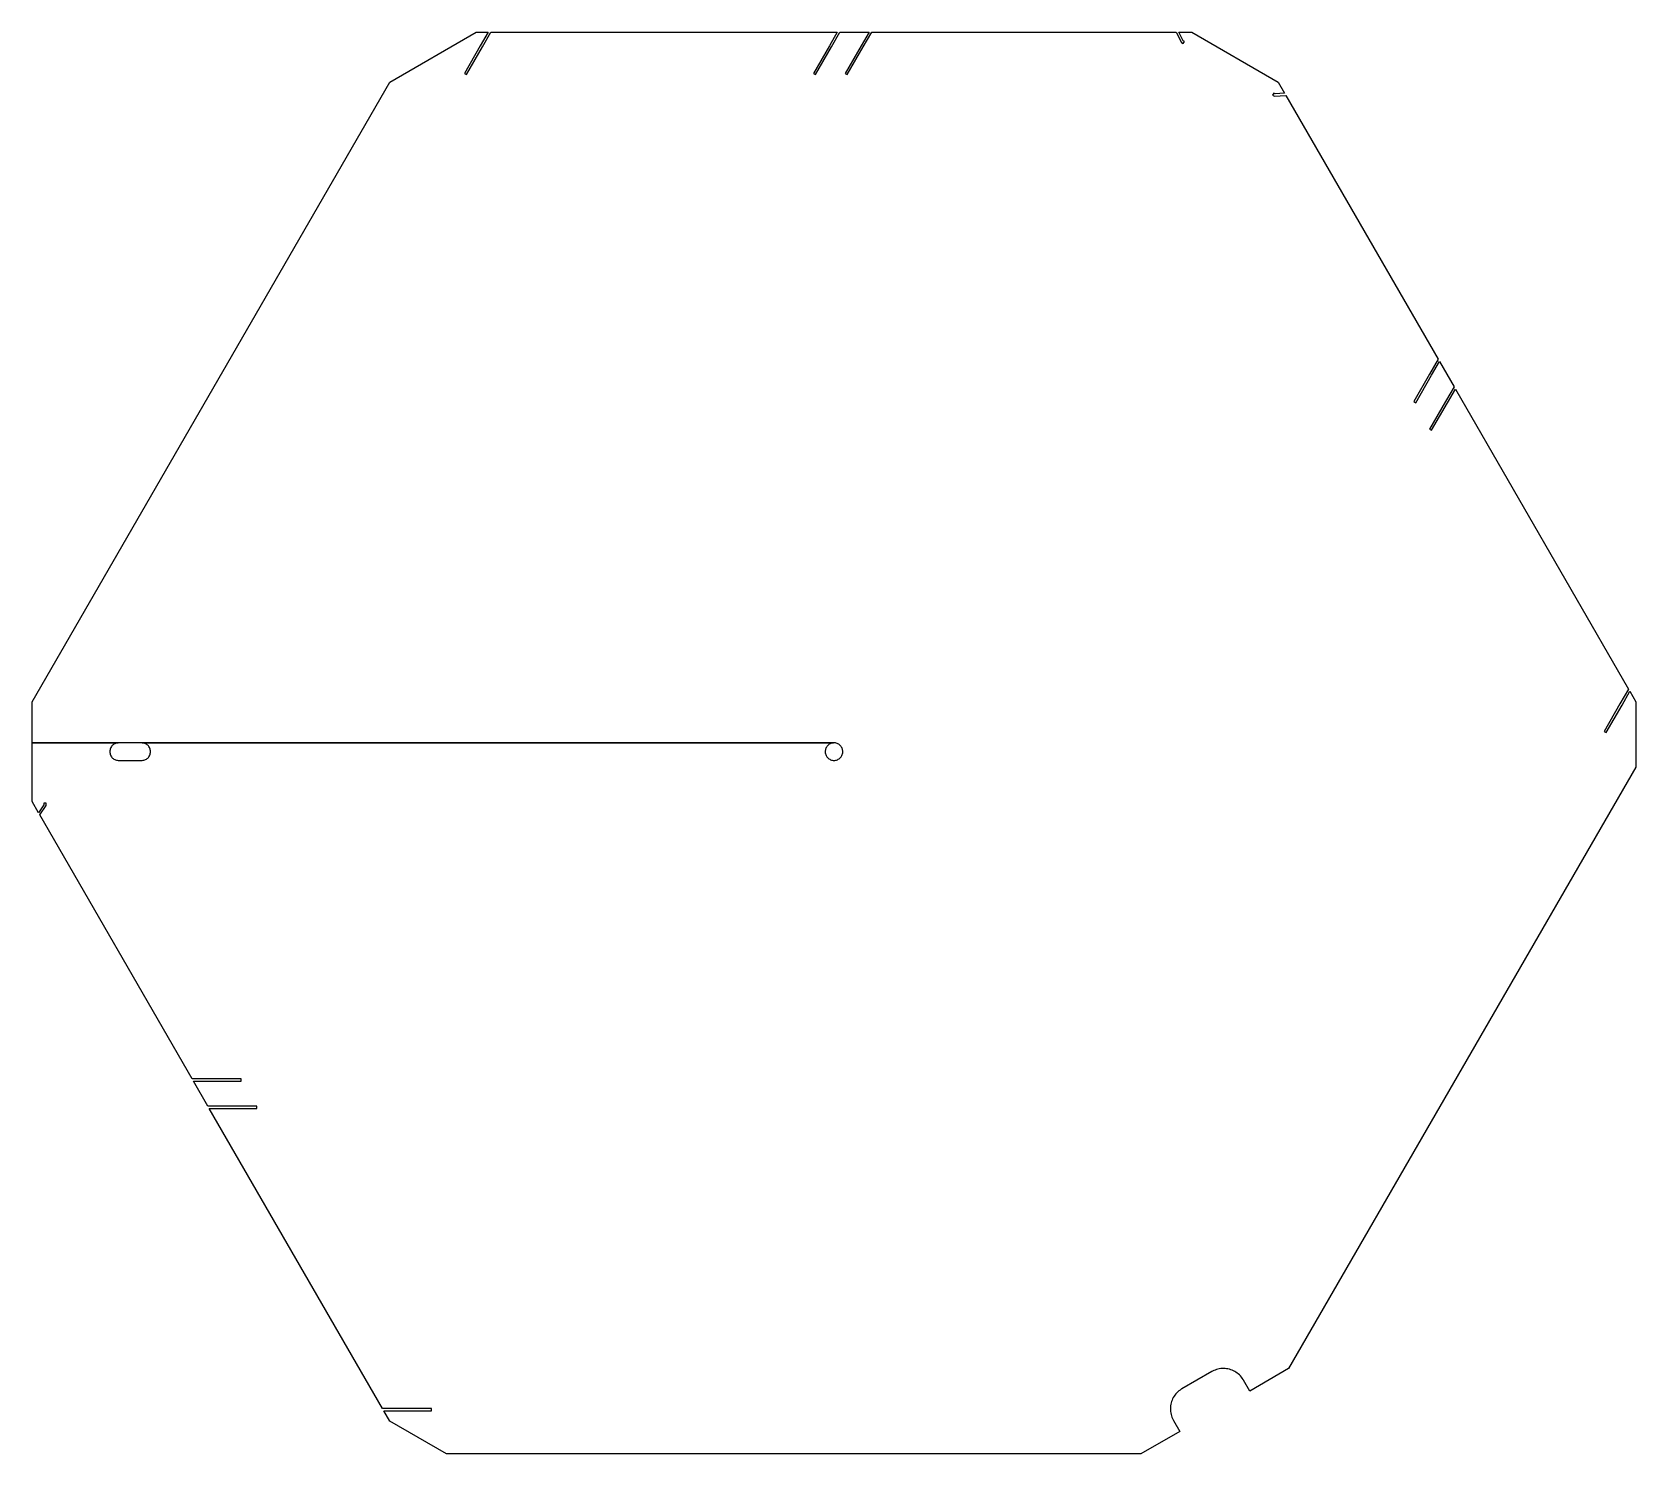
# Model space of a CAD drawing. Extents: x -69500 to 69500, y -60855 to 62354.
import ezdxf

# ---------------------------------------------------------------- set-up
doc = ezdxf.new("R2010")
doc.units = 0
doc.layers.add('L100D0', color=1, linetype='CONTINUOUS')

msp = doc.modelspace()

# ---------------------------------------------------------------- linework, layer by layer
at = {"layer": 'L100D0'}
for p, q in [((-38500, 58024), (-31000, 62354)), ((-31000, 62354), (-29962.494, 62354)), ((-29962.494, 62354), (-30652.292, 61159.269)), ((-30477.089, 61062.731), (-29731.553, 62354)), ((-29731.553, 62354), (287.723, 62354)), ((287.723, 62354), (-402.292, 61158.893)), ((-227.088, 61062.355), (518.665, 62354)), ((518.665, 62354), (3037.743, 62354)), ((3037.743, 62354), (2347.708, 61158.859)), ((2522.912, 61062.321), (3268.685, 62354)), ((3268.685, 62354), (29664.32, 62354)), ((29664.32, 62354), (30102.702, 61461.051)), ((30255.419, 61603.82), (29887.127, 62354)), ((29887.127, 62354), (31000, 62354)), ((30102.702, 61461.051), (30274.364, 61361.939)), ((30374.367, 61535.143), (30255.419, 61603.82)), ((30274.364, 61361.939), (30374.367, 61535.143)), ((31000, 62354), (38500, 58024)), ((-30652.292, 61159.269), (-32027.322, 58777.716)), ((-31854.118, 58677.714), (-30477.089, 61062.731)), ((-402.292, 61158.893), (-1777.322, 58777.34)), ((-1604.118, 58677.338), (-227.088, 61062.355)), ((2347.708, 61158.859), (972.679, 58777.306)), ((1145.882, 58677.304), (2522.912, 61062.321)), ((-32027.322, 58777.716), (-31854.118, 58677.714)), ((-1777.322, 58777.34), (-1604.118, 58677.338)), ((972.679, 58777.306), (1145.882, 58677.304)), ((-69500, 4330), (-38500, 58024)), ((38105.232, 57071.598), (38005.229, 56898.394)), ((38224.179, 57002.922), (38105.232, 57071.598)), ((39057.148, 57058.984), (38224.179, 57002.922)), ((38500, 58024), (39057.148, 57058.984)), ((38005.229, 56898.394), (38176.892, 56799.282)), ((38176.892, 56799.282), (39168.552, 56866.025)), ((39168.552, 56866.025), (52366.536, 34006.265)), ((52366.536, 34006.265), (51618.878, 32711.32)), ((51794.082, 32614.782), (52482.005, 33806.266)), ((52482.005, 33806.266), (53741.521, 31624.703)), ((51618.878, 32711.32), (50243.848, 30329.767)), ((50417.052, 30229.765), (51794.082, 32614.782)), ((53741.521, 31624.703), (52993.848, 30329.733)), ((53169.052, 30233.195), (53856.99, 31424.703)), ((53856.99, 31424.703), (68866.353, 5427.518)), ((50243.848, 30329.767), (50417.052, 30229.765)), ((52993.848, 30329.733), (51618.819, 27948.18)), ((51792.022, 27848.178), (53169.052, 30233.195)), ((51618.819, 27948.18), (51792.022, 27848.178)), ((-69500, 760), (-69500, 4330)), ((68866.353, 5427.518), (68118.523, 4132.276)), ((68293.727, 4035.738), (68981.822, 5227.518)), ((68981.822, 5227.518), (69500, 4330)), ((69500, 4330), (69500, -1332)), ((68118.523, 4132.276), (66743.494, 1750.724)), ((66916.698, 1650.721), (68293.727, 4035.738)), ((66743.494, 1750.724), (66916.698, 1650.721)), ((-69500, -4330), (-69500, 760)), ((-69500, 760), (-62039, 760)), ((39, 760), (-69500, 760)), ((-62757, 77), (-62761, 0)), ((-62761, 0), (-62757, -77)), ((-62745, 153), (-62757, 77)), ((-62726, 228), (-62745, 153)), ((-62699, 300), (-62726, 228)), ((-62665, 369), (-62699, 300)), ((-62625, 435), (-62665, 369)), ((-62577, 496), (-62625, 435)), ((-62524, 552), (-62577, 496)), ((-62466, 602), (-62524, 552)), ((-62403, 646), (-62466, 602)), ((-62335, 683), (-62403, 646)), ((-62264, 714), (-62335, 683)), ((-62191, 737), (-62264, 714)), ((-62115, 752), (-62191, 737)), ((-62039, 760), (-62115, 752)), ((-59885, 752), (-59961, 760)), ((-59961, 760), (-39, 760)), ((-59809, 737), (-59885, 752)), ((-59736, 714), (-59809, 737)), ((-59665, 683), (-59736, 714)), ((-59597, 646), (-59665, 683)), ((-59534, 602), (-59597, 646)), ((-59476, 552), (-59534, 602)), ((-59423, 496), (-59476, 552)), ((-59375, 435), (-59423, 496)), ((-59335, 369), (-59375, 435)), ((-59301, 300), (-59335, 369)), ((-59274, 228), (-59301, 300)), ((-59255, 153), (-59274, 228)), ((-59243, 77), (-59255, 153)), ((-59239, 0), (-59243, 77)), ((-59243, -77), (-59239, 0)), ((-759, 59), (-761, -20)), ((-749, 136), (-759, 59)), ((-731, 213), (-749, 136)), ((-705, 287), (-731, 213)), ((-672, 358), (-705, 287)), ((-631, 425), (-672, 358)), ((-584, 487), (-631, 425)), ((-531, 545), (-584, 487)), ((-472, 597), (-531, 545)), ((-408, 642), (-472, 597)), ((-340, 681), (-408, 642)), ((-268, 712), (-340, 681)), ((-194, 736), (-268, 712)), ((-117, 752), (-194, 736)), ((-39, 760), (-117, 752)), ((117, 752), (39, 760)), ((194, 736), (117, 752)), ((268, 712), (194, 736)), ((340, 681), (268, 712)), ((408, 642), (340, 681)), ((472, 597), (408, 642)), ((531, 545), (472, 597)), ((584, 487), (531, 545)), ((631, 425), (584, 487)), ((672, 358), (631, 425)), ((705, 287), (672, 358)), ((731, 213), (705, 287)), ((749, 136), (731, 213)), ((759, 59), (749, 136)), ((761, -20), (759, 59)), ((-62757, -77), (-62745, -153)), ((-62745, -153), (-62726, -228)), ((-62726, -228), (-62699, -300)), ((-62699, -300), (-62665, -369)), ((-62665, -369), (-62625, -435)), ((-62625, -435), (-62577, -496)), ((-62577, -496), (-62524, -552)), ((-62524, -552), (-62466, -602)), ((-62466, -602), (-62403, -646)), ((-62403, -646), (-62335, -683)), ((-62335, -683), (-62264, -714)), ((-62264, -714), (-62191, -737)), ((-62191, -737), (-62115, -752)), ((-62115, -752), (-62039, -760)), ((-62039, -760), (-59961, -760)), ((-59961, -760), (-59885, -752)), ((-59885, -752), (-59809, -737)), ((-59809, -737), (-59736, -714)), ((-59736, -714), (-59665, -683)), ((-59665, -683), (-59597, -646)), ((-59597, -646), (-59534, -602)), ((-59534, -602), (-59476, -552)), ((-59476, -552), (-59423, -496)), ((-59423, -496), (-59375, -435)), ((-59375, -435), (-59335, -369)), ((-59335, -369), (-59301, -300)), ((-59301, -300), (-59274, -228)), ((-59274, -228), (-59255, -153)), ((-59255, -153), (-59243, -77)), ((-761, -20), (-755, -98)), ((-755, -98), (-741, -175)), ((-741, -175), (-719, -250)), ((-719, -250), (-689, -323)), ((-689, -323), (-652, -392)), ((-652, -392), (-609, -457)), ((-609, -457), (-558, -517)), ((-558, -517), (-502, -572)), ((-502, -572), (-441, -620)), ((-441, -620), (-375, -662)), ((-375, -662), (-305, -697)), ((-305, -697), (-231, -725)), ((-231, -725), (-156, -745)), ((-156, -745), (-78, -757)), ((-78, -757), (0, -761)), ((0, -761), (78, -757)), ((78, -757), (156, -745)), ((156, -745), (231, -725)), ((231, -725), (305, -697)), ((305, -697), (375, -662)), ((375, -662), (441, -620)), ((441, -620), (502, -572)), ((502, -572), (558, -517)), ((558, -517), (609, -457)), ((609, -457), (652, -392)), ((652, -392), (689, -323)), ((689, -323), (719, -250)), ((719, -250), (741, -175)), ((741, -175), (755, -98)), ((755, -98), (761, -20)), ((69500, -1332), (39403, -53463)), ((-68943.272, -5294.288), (-69500, -4330)), ((-68478.125, -4600.799), (-68943.272, -5294.288)), ((-68831.869, -5487.247), (-68278.125, -4661.669)), ((-55633.93, -28346.927), (-68831.869, -5487.247)), ((-68278.125, -4463.449), (-68478.125, -4463.449)), ((-68478.125, -4463.449), (-68478.125, -4600.799)), ((-68278.125, -4661.669), (-68278.125, -4463.449)), ((-51388.625, -28346.927), (-55633.93, -28346.927)), ((-54258.941, -30728.497), (-55518.461, -28546.927)), ((-55518.461, -28546.927), (-51388.625, -28546.927)), ((-51388.625, -28546.927), (-51388.625, -28346.927)), ((-50013.625, -30728.497), (-54258.941, -30728.497)), ((-39134.061, -56925.766), (-54143.472, -30928.497)), ((-54143.472, -30928.497), (-50013.625, -30928.497)), ((-50013.625, -30928.497), (-50013.625, -30728.497)), ((32748, -53721), (30150, -55221)), ((32803, -53690), (32748, -53721)), ((32915, -53634), (32803, -53690)), ((33031, -53585), (32915, -53634)), ((33150, -53544), (33031, -53585)), ((33271, -53510), (33150, -53544)), ((33394, -53484), (33271, -53510)), ((33518, -53466), (33394, -53484)), ((33643, -53455), (33518, -53466)), ((33769, -53452), (33643, -53455)), ((33895, -53458), (33769, -53452)), ((34020, -53471), (33895, -53458)), ((34144, -53492), (34020, -53471)), ((34266, -53521), (34144, -53492)), ((34386, -53557), (34266, -53521)), ((34504, -53601), (34386, -53557)), ((34619, -53652), (34504, -53601)), ((34730, -53710), (34619, -53652)), ((34838, -53775), (34730, -53710)), ((34941, -53847), (34838, -53775)), ((35040, -53925), (34941, -53847)), ((35133, -54009), (35040, -53925)), ((35221, -54099), (35133, -54009)), ((35303, -54194), (35221, -54099)), ((35379, -54294), (35303, -54194)), ((39403, -53463), (36032, -55409)), ((29706, -55568), (29622, -55662)), ((29796, -55480), (29706, -55568)), ((29891, -55398), (29796, -55480)), ((29991, -55322), (29891, -55398)), ((30096, -55253), (29991, -55322)), ((30150, -55221), (30096, -55253)), ((35449, -54399), (35379, -54294)), ((35480, -54453), (35449, -54399)), ((36032, -55409), (35480, -54453)), ((-34888.625, -56925.766), (-39134.061, -56925.766)), ((-34888.625, -57125.766), (-34888.625, -56925.766)), ((29154, -56807), (29149, -56932)), ((29149, -56932), (29152, -57058)), ((29168, -56682), (29154, -56807)), ((29188, -56558), (29168, -56682)), ((29217, -56435), (29188, -56558)), ((29254, -56315), (29217, -56435)), ((29297, -56197), (29254, -56315)), ((29348, -56082), (29297, -56197)), ((29407, -55971), (29348, -56082)), ((29472, -55864), (29407, -55971)), ((29544, -55760), (29472, -55864)), ((29622, -55662), (29544, -55760)), ((-38500, -58024), (-39018.592, -57125.766)), ((-39018.592, -57125.766), (-34888.625, -57125.766)), ((-33593, -60855), (-38500, -58024)), ((29152, -57058), (29162, -57183)), ((29162, -57183), (29181, -57308)), ((29181, -57308), (29207, -57431)), ((29207, -57431), (29241, -57552)), ((29241, -57552), (29282, -57670)), ((29282, -57670), (29331, -57786)), ((29331, -57786), (29387, -57899)), ((29387, -57899), (29418, -57953)), ((29418, -57953), (29970, -58909)), ((29970, -58909), (26600, -60855)), ((26600, -60855), (-33593, -60855))]:
    msp.add_line(p, q, dxfattribs=at)

doc.saveas('drawing.dxf')
